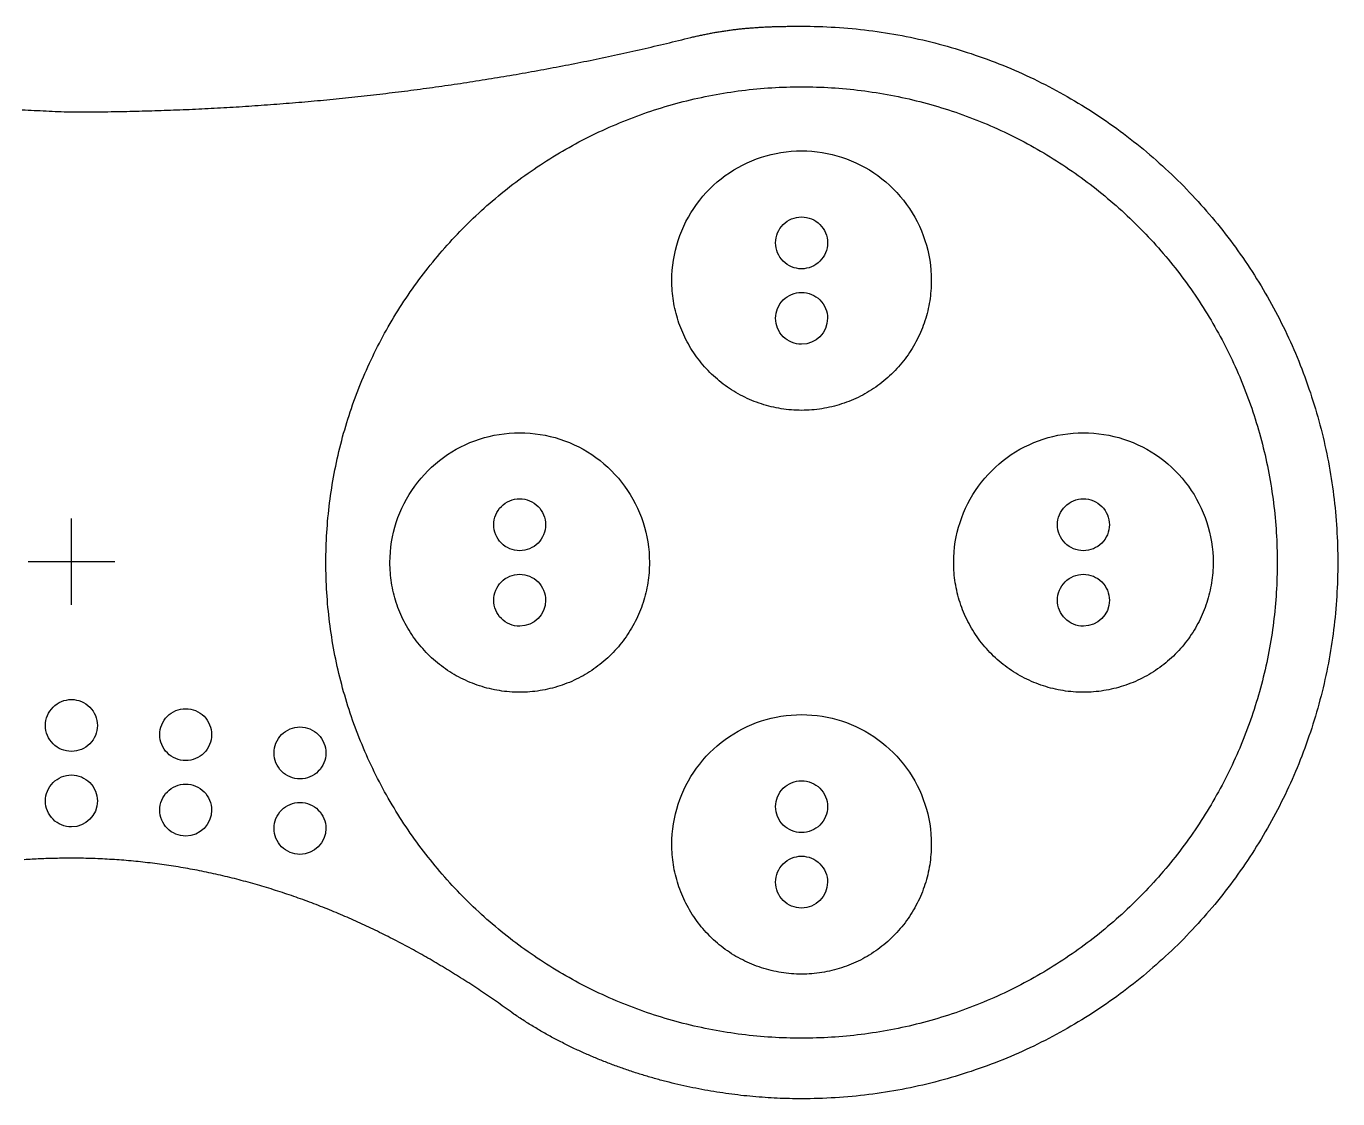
# Model space of a CAD drawing. Extents: x 23 to 170, y 216 to 278.
# Drawn here: x 94 to 169.8, y 215.8 to 277.8 of the extents above; entities that cross this region are included whole.
import ezdxf

# ---------------------------------------------------------------- set-up
doc = ezdxf.new("R2010")
doc.units = 0
doc.layers.get('0').update_dxf_attribs({"linetype": 'CONTINUOUS'})

msp = doc.modelspace()

# ---------------------------------------------------------------- linework, layer by layer
at = {"color": 1}
for points in [[(138.78394, 277.76868), (138.78394, 277.76868), (138.78394, 277.76868), (138.78394, 277.76868), (138.78394, 277.76868), (138.78394, 277.76868), (138.78394, 277.76868), (138.78394, 277.76868), (138.78394, 277.76868), (138.78394, 277.76868), (138.78394, 277.76868), (138.78394, 277.76868), (138.78394, 277.76868), (138.78394, 277.76868), (138.78394, 277.76868), (138.78394, 277.76868), (138.78394, 277.76868), (138.78394, 277.76868), (138.78394, 277.76868), (138.78394, 277.76868), (138.78394, 277.76868), (138.78394, 277.76868), (138.78394, 277.76868), (138.78394, 277.76868), (138.78394, 277.76868)], [(138.783938, 266.745863)], [(138.783938, 262.383307)], [(146.283924, 263.064654), (146.283924, 263.064654), (146.283924, 263.064654), (146.283924, 263.064654), (146.283924, 263.064654)], [(122.488105, 250.450028)], [(155.07977, 250.450028)], [(129.988091, 246.768819), (129.988091, 246.768819), (129.988091, 246.768819), (129.988091, 246.768819), (129.988091, 246.768819)], [(162.579756, 246.768819), (162.579756, 246.768819), (162.579756, 246.768819), (162.579756, 246.768819), (162.579756, 246.768819)], [(166.28393, 246.768744), (166.28393, 246.768744), (166.28393, 246.768744), (166.28393, 246.768744), (166.28393, 246.768744), (166.28393, 246.768744), (166.28393, 246.768744), (166.28393, 246.768744), (166.28393, 246.768744), (166.28393, 246.768744), (166.28393, 246.768744), (166.28393, 246.768744), (166.28393, 246.768744), (166.28393, 246.768744), (166.28393, 246.768744), (166.28393, 246.768744), (166.28393, 246.768744), (166.28393, 246.768744), (166.28393, 246.768744), (166.28393, 246.768744), (166.28393, 246.768744), (166.28393, 246.768744), (166.28393, 246.768744), (166.28393, 246.768744), (166.28393, 246.768744)], [(122.488105, 246.087472)], [(155.07977, 246.087472)], [(96.572811, 238.847902)], [(103.178375, 238.318738)], [(109.783932, 237.260401)], [(96.572811, 234.485346)], [(103.178375, 233.956182)], [(138.783938, 234.154192)], [(109.783932, 232.897845)], [(138.783938, 229.791636)], [(146.283924, 230.472983), (146.283924, 230.472983), (146.283924, 230.472983), (146.283924, 230.472983), (146.283924, 230.472983)]]:
    msp.add_lwpolyline(points, close=True, dxfattribs=at)
for points in [[(134.40947, 277.511289), (134.49477, 277.523719), (134.57957, 277.535579), (134.66403, 277.546879)], [(134.66403, 277.546879), (134.74983, 277.558359), (134.83523, 277.569259), (134.92032, 277.579619)], [(134.92032, 277.579619), (135.00602, 277.590049), (135.09133, 277.599929), (135.1764, 277.609279)], [(135.1764, 277.609279), (135.2623, 277.618679), (135.34786, 277.627619), (135.43323, 277.636019)], [(135.43323, 277.636019), (135.51913, 277.644519), (135.60487, 277.652409), (135.69042, 277.659869)], [(135.69042, 277.659869), (135.77652, 277.667369), (135.86236, 277.674369), (135.94815, 277.680919)], [(135.94815, 277.680919), (136.03395, 277.687419), (136.11964, 277.693549), (136.20529, 277.699199)], [(136.20529, 277.699199), (136.29139, 277.704899), (136.37743, 277.710129), (136.46351, 277.714969)], [(136.46351, 277.714969), (136.54931, 277.719769), (136.63511, 277.724169), (136.721, 277.728259)], [(136.721, 277.728259), (136.8066, 277.732259), (136.89232, 277.735959), (136.97817, 277.739269)], [(136.97817, 277.739269), (137.06377, 277.742569), (137.14951, 277.745569), (137.23546, 277.748169)], [(137.23546, 277.748169), (137.32146, 277.750869), (137.40758, 277.753169), (137.49401, 277.755269)], [(137.49401, 277.755269), (137.57961, 277.757269), (137.6654, 277.759069), (137.75155, 277.760569)], [(137.75155, 277.760569), (137.83735, 277.762069), (137.9235, 277.763369), (138.01001, 277.764369)], [(138.01001, 277.764369), (138.09541, 277.765369), (138.18118, 277.766269), (138.26737, 277.766869)], [(138.26737, 277.766869), (138.35327, 277.767499), (138.43951, 277.767969), (138.52626, 277.768269)], [(138.52626, 277.768269), (138.61166, 277.768551), (138.69755, 277.76868), (138.78394, 277.76868)], [(138.78394, 277.768745), (139.43785, 277.768745), (140.08705, 277.748495), (140.73093, 277.708595)], [(140.73093, 277.708595), (141.38275, 277.668195), (142.02911, 277.607664), (142.6694, 277.5276)], [(142.6694, 277.5276), (143.31734, 277.44658), (143.95905, 277.345563), (144.59393, 277.225187)], [(129.5626, 276.445729), (130.03294, 276.552931), (130.50297, 276.662624), (130.97268, 276.774824)], [(130.97268, 276.774824), (131.44239, 276.887023), (131.91179, 277.00173), (132.38086, 277.118959)], [(132.38086, 277.118959), (132.46536, 277.139179), (132.5492, 277.158779), (132.63241, 277.177779)], [(132.63241, 277.177779), (132.71721, 277.197129), (132.80127, 277.215869), (132.88476, 277.233999)], [(132.88476, 277.233999), (132.96956, 277.252419), (133.05378, 277.270219), (133.13739, 277.287429)], [(133.13739, 277.287429), (133.22229, 277.304899), (133.30665, 277.321759), (133.39042, 277.338009)], [(133.39042, 277.338009), (133.47552, 277.354519), (133.56002, 277.370419), (133.644, 277.385719)], [(133.644, 277.385719), (133.7295, 277.401289), (133.8144, 277.416249), (133.89882, 277.430609)], [(133.89882, 277.430609), (133.98442, 277.445169), (134.0695, 277.459129), (134.15413, 277.472499)], [(134.15413, 277.472499), (134.23973, 277.486019), (134.32479, 277.498939), (134.40947, 277.511289)], [(144.59393, 277.225187), (145.23497, 277.103641), (145.86902, 276.962359), (146.49543, 276.801994)], [(146.49543, 276.801994), (147.12675, 276.640372), (147.75031, 276.459369), (148.36544, 276.259653)], [(126.73175, 275.831243), (127.20467, 275.928803), (127.67729, 276.028835), (128.1496, 276.131357)], [(128.1496, 276.131357), (128.62091, 276.233664), (129.09191, 276.338449), (129.5626, 276.445729)], [(148.36544, 276.259653), (148.98508, 276.058475), (149.59616, 275.838311), (150.198, 275.599848)], [(122.46136, 275.018555), (122.93688, 275.101525), (123.41211, 275.18694), (123.88704, 275.274801)], [(123.88704, 275.274801), (124.36197, 275.362661), (124.83661, 275.452975), (125.31094, 275.545754)], [(125.31094, 275.545754), (125.78485, 275.638444), (126.25845, 275.733607), (126.73175, 275.831243)], [(150.198, 275.599848), (150.8034, 275.359971), (151.39946, 275.101576), (151.98546, 274.825364)], [(118.16803, 274.336266), (118.64613, 274.404876), (119.12396, 274.475881), (119.60148, 274.549299)], [(119.60148, 274.549299), (120.07889, 274.622699), (120.55603, 274.69851), (121.03287, 274.776747)], [(121.03287, 274.776747), (121.50932, 274.854917), (121.9855, 274.935519), (122.46136, 275.018555)], [(151.98546, 274.825364), (152.57419, 274.547863), (153.15277, 274.252378), (153.7205, 273.939617)], [(112.41574, 273.626767), (112.89617, 273.676467), (113.37635, 273.728506), (113.85624, 273.782893)], [(113.85624, 273.782893), (114.33638, 273.837303), (114.81626, 273.894073), (115.29584, 273.953208)], [(115.29584, 273.953208), (115.77509, 274.012298), (116.25408, 274.073757), (116.73276, 274.137594)], [(116.73276, 274.137594), (117.21146, 274.201434), (117.68989, 274.267651), (118.16803, 274.336266)], [(131.94175, 273.410803), (132.49717, 273.553024), (133.05936, 273.678334), (133.62775, 273.786152)], [(133.62775, 273.786152), (134.19128, 273.893049), (134.76089, 273.982749), (135.33601, 274.05469)], [(135.33601, 274.05469), (135.90405, 274.12574), (136.47747, 274.179472), (137.05573, 274.215329)], [(137.05573, 274.215329), (137.62725, 274.250769), (138.20349, 274.268749), (138.78395, 274.268749)], [(138.78395, 274.268749), (139.36404, 274.268749), (139.93994, 274.250789), (140.51112, 274.215389)], [(140.51112, 274.215389), (141.08934, 274.179559), (141.66273, 274.125849), (142.23073, 274.054829)], [(142.23073, 274.054829), (142.80509, 273.983009), (143.37394, 273.893477), (143.93672, 273.786796)], [(143.93672, 273.786796), (144.5056, 273.67896), (145.06828, 273.553601), (145.62417, 273.411303)], [(153.7205, 273.939617), (154.29038, 273.625668), (154.84933, 273.294313), (155.39662, 272.946266)], [(102.30023, 272.921125), (102.78289, 272.938915), (103.26532, 272.958905), (103.74752, 272.981135)], [(103.74752, 272.981135), (104.22981, 273.003365), (104.71184, 273.027825), (105.19365, 273.054525)], [(105.19365, 273.054525), (105.67634, 273.081275), (106.15877, 273.110275), (106.64098, 273.141555)], [(106.64098, 273.141555), (107.12271, 273.172795), (107.6042, 273.206305), (108.08544, 273.242089)], [(108.08544, 273.242089), (108.5674, 273.277929), (109.04908, 273.316049), (109.53053, 273.356481)], [(109.53053, 273.356481), (110.01198, 273.396911), (110.49316, 273.439641), (110.9741, 273.484688)], [(110.9741, 273.484688), (111.4549, 273.529728), (111.93545, 273.577078), (112.41574, 273.626767)], [(130.28264, 272.929526), (130.82839, 273.106753), (131.38163, 273.267378), (131.94175, 273.410803)], [(145.62417, 273.411303), (146.18443, 273.267889), (146.73779, 273.107269), (147.28367, 272.930039)], [(93.73085, 272.937915), (94.192934, 272.914875), (94.655322, 272.892945), (95.117909, 272.872125)], [(95.117909, 272.872125), (95.580496, 272.851295), (96.043284, 272.831565), (96.506162, 272.812915)], [(96.506162, 272.812915), (96.989305, 272.813285), (97.472233, 272.815815), (97.954944, 272.820415)], [(97.954944, 272.820415), (98.438073, 272.825115), (98.920993, 272.831885), (99.403683, 272.840875)], [(99.403683, 272.840875), (99.886534, 272.849875), (100.36916, 272.861035), (100.85157, 272.874395)], [(100.85157, 272.874395), (101.33468, 272.887775), (101.81758, 272.903345), (102.30023, 272.921125)], [(127.0716, 271.657061), (127.59137, 271.902096), (128.12008, 272.131327), (128.65707, 272.344135)], [(128.65707, 272.344135), (129.19093, 272.5557), (129.73299, 272.751033), (130.28264, 272.929526)], [(147.28367, 272.930039), (147.83369, 272.751464), (148.3761, 272.556026), (148.91031, 272.344336)], [(148.91031, 272.344336), (149.44727, 272.131554), (149.97594, 271.90235), (150.49569, 271.657345)], [(155.39662, 272.946266), (155.94499, 272.59754), (156.48165, 272.232056), (157.00589, 271.850535)], [(125.53301, 270.871522), (126.03646, 271.148893), (126.54952, 271.410948), (127.0716, 271.657061)], [(150.49569, 271.657345), (151.01786, 271.411198), (151.53104, 271.149102), (152.03459, 270.871686)], [(157.00589, 271.850535), (157.53165, 271.467911), (158.04492, 271.069156), (158.54496, 270.655001)], [(124.04602, 269.99019), (124.53155, 270.298988), (125.02742, 270.592978), (125.53301, 270.871522)], [(152.03459, 270.871686), (152.54004, 270.593216), (153.0358, 270.29931), (153.52123, 269.990601)], [(122.61826, 269.017961), (123.08337, 269.356479), (123.5595, 269.680769), (124.04602, 269.99019)], [(134.375784, 269.133119), (135.005354, 269.591226), (135.708944, 269.953749), (136.465244, 270.199364)], [(136.465244, 270.199364), (137.195414, 270.436493), (137.974704, 270.564653), (138.783924, 270.564653)], [(138.783924, 270.564653), (139.592934, 270.564653), (140.372024, 270.436561), (141.102024, 270.199551)], [(141.102024, 270.199551), (141.858704, 269.953881), (142.562634, 269.591189), (143.192464, 269.132829)], [(153.52123, 269.990601), (154.0076, 269.681288), (154.4836, 269.357116), (154.94858, 269.018723)], [(158.54496, 270.655001), (159.04517, 270.240719), (159.53215, 269.811026), (160.00517, 269.366649)], [(160.00517, 269.366649), (160.47842, 268.922056), (160.9377, 268.462765), (161.38229, 267.989505)], [(121.25316, 267.957473), (121.69668, 268.324843), (122.15193, 268.678554), (122.61826, 269.017961)], [(132.715744, 267.47319), (133.178794, 268.109462), (133.739484, 268.67011), (134.375784, 269.133119)], [(143.192464, 269.132829), (143.828734, 268.66978), (144.389384, 268.109095), (144.852394, 267.472791)], [(154.94858, 269.018723), (155.4149, 268.679358), (155.87014, 268.325691), (156.31365, 267.958366)], [(119.9584, 266.815031), (120.37783, 267.209074), (120.80963, 267.590103), (121.25316, 267.957473)], [(156.31365, 267.958366), (156.75731, 267.590929), (157.18923, 267.209825), (157.60878, 266.8157)], [(161.38229, 267.989505), (161.82698, 267.51613), (162.25696, 267.028779), (162.67152, 266.528182)], [(131.649024, 265.382759), (131.894694, 266.139433), (132.257384, 266.843361), (132.715744, 267.47319)], [(144.852394, 267.472791), (145.310494, 266.843223), (145.673024, 266.139629), (145.918634, 265.383333)], [(118.73699, 265.593581), (119.13131, 266.013334), (119.53866, 266.420699), (119.9584, 266.815031)], [(137.283938, 265.245863), (137.283938, 265.643688), (137.441974, 266.025219), (137.723278, 266.306523)], [(137.723278, 266.306523), (138.004583, 266.587828), (138.386114, 266.745863), (138.783938, 266.745863)], [(138.783938, 266.745863), (139.181763, 266.745863), (139.563294, 266.587828), (139.844599, 266.306523)], [(139.844599, 266.306523), (140.125903, 266.025219), (140.283938, 265.643688), (140.283938, 265.245863)], [(157.60878, 266.8157), (158.02853, 266.421383), (158.4359, 266.014032), (158.83023, 265.594294)], [(162.67152, 266.528182), (163.08526, 266.028562), (163.48363, 265.515747), (163.8659, 264.990463)], [(117.59433, 264.298458), (117.96177, 264.742111), (118.34287, 265.174033), (118.73699, 265.593581)], [(158.83023, 265.594294), (159.22427, 265.174863), (159.6053, 264.743062), (159.97267, 264.299537)], [(131.283924, 263.064654), (131.283924, 263.873664), (131.412014, 264.652754), (131.649024, 265.382759)], [(137.723278, 264.185203), (137.441974, 264.466507), (137.283938, 264.848038), (137.283938, 265.245863)], [(140.283938, 265.245863), (140.283938, 264.848038), (140.125903, 264.466507), (139.844599, 264.185203)], [(145.918634, 265.383333), (146.155764, 264.653164), (146.283924, 263.873874), (146.283924, 263.064654)], [(163.8659, 264.990463), (164.24744, 264.466183), (164.61294, 263.929482), (164.96168, 263.38108)], [(116.53397, 262.933382), (116.87334, 263.3997), (117.227, 263.854941), (117.59433, 264.298458)], [(138.783938, 263.745863), (138.386114, 263.745863), (138.004583, 263.903898), (137.723278, 264.185203)], [(139.844599, 264.185203), (139.563294, 263.903898), (139.181763, 263.745863), (138.783938, 263.745863)], [(159.97267, 264.299537), (160.34004, 263.856012), (160.69375, 263.400762), (161.03315, 262.934432)], [(164.96168, 263.38108), (165.30972, 262.833781), (165.64107, 262.274829), (165.955, 261.704939)], [(115.5621, 261.506028), (115.87141, 261.992402), (116.19558, 262.468399), (116.53397, 262.933382)], [(131.376324, 261.890614), (131.315124, 262.276534), (131.283924, 262.668984), (131.283924, 263.064654)], [(137.723278, 261.943967), (138.004583, 262.225272), (138.386114, 262.383307), (138.783938, 262.383307)], [(138.783938, 262.383307), (139.181763, 262.383307), (139.563294, 262.225272), (139.844599, 261.943967)], [(146.283934, 263.064584), (146.283934, 262.669284), (146.252734, 262.277204), (146.191634, 261.891634)], [(161.03315, 262.934432), (161.37168, 262.469322), (161.69597, 261.993191), (162.00538, 261.506677)], [(131.650964, 260.747034), (131.529984, 261.119344), (131.437964, 261.501664), (131.376324, 261.890614)], [(137.283938, 260.883307), (137.283938, 261.281132), (137.441974, 261.662663), (137.723278, 261.943967)], [(139.844599, 261.943967), (140.125903, 261.662663), (140.283938, 261.281132), (140.283938, 260.883307)], [(146.191634, 261.891634), (146.130034, 261.502224), (146.037884, 261.119454), (145.916754, 260.746724)], [(165.955, 261.704939), (166.26763, 261.137451), (166.56299, 260.559117), (166.84038, 259.970646)], [(114.68101, 260.019385), (114.95948, 260.524844), (115.25339, 261.020604), (115.5621, 261.506028)], [(137.723278, 259.822647), (137.441974, 260.103951), (137.283938, 260.485482), (137.283938, 260.883307)], [(140.283938, 260.883307), (140.283938, 260.05488), (139.612366, 259.383307), (138.783938, 259.383307)], [(162.00538, 261.506677), (162.31419, 261.021142), (162.60818, 260.525266), (162.88672, 260.019686)], [(132.101224, 259.659934), (131.922914, 260.009944), (131.772354, 260.373444), (131.650964, 260.747034)], [(145.916754, 260.746724), (145.795344, 260.373144), (145.644774, 260.009644), (145.466444, 259.659644)], [(113.89535, 258.480488), (114.1415, 259.002661), (114.40359, 259.515836), (114.68101, 260.019385)], [(132.716424, 258.655994), (132.484674, 258.974944), (132.279134, 259.310724), (132.101224, 259.659934)], [(138.783938, 259.383307), (138.386114, 259.383307), (138.004583, 259.541342), (137.723278, 259.822647)], [(145.466444, 259.659644), (145.288734, 259.310834), (145.083454, 258.975434), (144.852014, 258.656814)], [(162.88672, 260.019686), (163.16409, 259.516236), (163.42615, 259.003164), (163.67226, 258.481096)], [(166.84038, 259.970646), (167.11655, 259.384752), (167.37491, 258.788809), (167.61476, 258.183516)], [(133.480594, 257.761354), (133.201074, 258.040874), (132.945894, 258.340184), (132.716424, 258.655994)], [(144.852014, 258.656814), (144.622374, 258.340674), (144.366974, 258.041064), (144.087194, 257.761284)], [(113.20836, 256.895108), (113.42114, 257.43207), (113.65035, 257.960736), (113.89535, 258.480488)], [(163.67226, 258.481096), (163.91729, 257.961315), (164.14653, 257.432617), (164.35933, 256.895622)], [(167.61476, 258.183516), (167.85321, 257.581759), (168.07336, 256.970759), (168.27454, 256.351204)], [(134.376124, 256.996534), (134.059984, 257.226174), (133.760374, 257.481574), (133.480594, 257.761354)], [(144.087194, 257.761284), (143.807674, 257.481764), (143.508364, 257.226584), (143.192554, 256.997114)], [(112.62266, 255.268468), (112.80123, 255.818485), (112.99667, 256.360902), (113.20836, 256.895108)], [(135.378954, 256.382104), (135.030144, 256.559814), (134.694744, 256.765094), (134.376124, 256.996534)], [(136.466034, 255.931794), (136.092454, 256.053204), (135.728954, 256.203774), (135.378954, 256.382104)], [(142.188614, 256.381914), (141.838604, 256.203604), (141.475104, 256.053044), (141.101514, 255.931654)], [(143.192554, 256.997114), (142.873604, 256.765364), (142.537824, 256.559824), (142.188614, 256.381914)], [(164.35933, 256.895622), (164.5709, 256.361765), (164.76623, 255.819707), (164.94472, 255.270058)], [(168.27454, 256.351204), (168.47429, 255.736041), (168.65532, 255.112443), (168.81697, 254.481082)], [(137.610944, 255.656914), (137.221534, 255.718614), (136.838764, 255.810664), (136.466034, 255.931794)], [(138.783894, 255.564614), (138.388594, 255.564614), (137.996514, 255.595814), (137.610944, 255.656914)], [(139.957934, 255.657014), (139.572014, 255.595814), (139.179564, 255.564614), (138.783894, 255.564614)], [(141.101514, 255.931654), (140.729204, 255.810674), (140.346884, 255.718654), (139.957934, 255.657014)], [(112.14139, 253.608973), (112.28481, 254.169227), (112.44543, 254.722591), (112.62266, 255.268468)], [(164.94472, 255.270058), (165.12195, 254.724305), (165.28258, 254.171068), (165.42599, 253.610943)], [(120.169411, 253.903529), (120.899581, 254.140658), (121.678871, 254.268818), (122.488091, 254.268818)], [(122.488091, 254.268818), (123.297101, 254.268818), (124.076191, 254.140726), (124.806191, 253.903716)], [(152.761076, 253.903529), (153.491246, 254.140658), (154.270536, 254.268818), (155.079756, 254.268818)], [(155.079756, 254.268818), (155.888766, 254.268818), (156.667856, 254.140726), (157.397856, 253.903716)], [(168.81697, 254.481082), (168.97742, 253.85442), (169.11877, 253.220111), (169.24037, 252.57881)], [(111.7659, 251.921522), (111.87374, 252.490401), (111.9991, 253.053079), (112.14139, 253.608973)], [(118.079951, 252.837284), (118.709521, 253.295391), (119.413111, 253.657914), (120.169411, 253.903529)], [(124.806191, 253.903716), (125.562871, 253.658046), (126.266801, 253.295354), (126.896631, 252.836994)], [(150.671616, 252.837284), (151.301186, 253.295391), (152.004776, 253.657914), (152.761076, 253.903529)], [(157.397856, 253.903716), (158.154536, 253.658046), (158.858466, 253.295354), (159.488296, 252.836994)], [(165.42599, 253.610943), (165.56822, 253.055521), (165.69353, 252.493326), (165.80135, 251.92494)], [(116.419911, 251.177355), (116.882961, 251.813627), (117.443651, 252.374275), (118.079951, 252.837284)], [(126.896631, 252.836994), (127.532901, 252.373945), (128.093551, 251.81326), (128.556561, 251.176956)], [(149.011576, 251.177355), (149.474626, 251.813627), (150.035316, 252.374275), (150.671616, 252.837284)], [(159.488296, 252.836994), (160.124566, 252.373945), (160.685216, 251.81326), (161.148226, 251.176956)], [(169.24037, 252.57881), (169.36077, 251.943815), (169.4618, 251.301964), (169.54283, 250.653899)], [(111.49787, 250.215529), (111.56967, 250.789884), (111.65922, 251.358738), (111.7659, 251.921522)], [(165.80135, 251.92494), (165.90825, 251.361416), (165.99795, 250.791808), (166.06988, 250.216678)], [(115.353191, 249.086924), (115.598861, 249.843598), (115.961551, 250.547526), (116.419911, 251.177355)], [(128.556561, 251.176956), (129.014661, 250.547388), (129.377191, 249.843794), (129.622801, 249.087498)], [(147.944856, 249.086924), (148.190526, 249.843598), (148.553216, 250.547526), (149.011576, 251.177355)], [(161.148226, 251.176956), (161.606326, 250.547388), (161.968856, 249.843794), (162.214466, 249.087498)], [(121.427445, 250.010688), (121.708749, 250.291993), (122.09028, 250.450028), (122.488105, 250.450028)], [(122.488105, 250.450028), (122.88593, 250.450028), (123.267461, 250.291993), (123.548765, 250.010688)], [(154.01911, 250.010688), (154.300414, 250.291993), (154.681945, 250.450028), (155.07977, 250.450028)], [(155.07977, 250.450028), (155.477595, 250.450028), (155.859126, 250.291993), (156.14043, 250.010688)], [(169.54283, 250.653899), (169.62293, 250.013205), (169.6835, 249.366436), (169.72389, 248.714207)], [(111.33731, 248.49592), (111.37311, 249.074143), (111.42681, 249.647527), (111.49787, 250.215529)], [(120.988105, 248.950028), (120.988105, 249.347853), (121.14614, 249.729384), (121.427445, 250.010688)], [(123.548765, 250.010688), (123.83007, 249.729384), (123.988105, 249.347853), (123.988105, 248.950028)], [(153.57977, 248.950028), (153.57977, 249.347853), (153.737805, 249.729384), (154.01911, 250.010688)], [(156.14043, 250.010688), (156.421735, 249.729384), (156.57977, 249.347853), (156.57977, 248.950028)], [(166.06988, 250.216678), (166.14088, 249.648641), (166.19467, 249.075223), (166.23053, 248.496963)], [(96.572913, 249.118397), (96.572913, 249.245946), (96.572913, 249.318452), (96.572913, 249.318452)], [(96.572913, 248.918384), (96.572913, 248.994814), (96.572913, 249.061989), (96.572913, 249.118397)], [(96.572913, 248.717575), (96.572913, 248.789937), (96.572913, 248.857132), (96.572913, 248.918384)], [(96.572913, 248.517485), (96.572913, 248.587752), (96.572913, 248.654619), (96.572913, 248.717575)], [(114.988091, 246.768819), (114.988091, 247.577829), (115.116181, 248.356919), (115.353191, 249.086924)], [(121.427445, 247.889368), (121.14614, 248.170672), (120.988105, 248.552203), (120.988105, 248.950028)], [(123.988105, 248.950028), (123.988105, 248.552203), (123.83007, 248.170672), (123.548765, 247.889368)], [(129.622801, 249.087498), (129.859931, 248.357329), (129.988091, 247.578039), (129.988091, 246.768819)], [(147.579756, 246.768819), (147.579756, 247.577829), (147.707846, 248.356919), (147.944856, 249.086924)], [(154.01911, 247.889368), (153.737805, 248.170672), (153.57977, 248.552203), (153.57977, 248.950028)], [(156.57977, 248.950028), (156.57977, 248.552203), (156.421735, 248.170672), (156.14043, 247.889368)], [(162.214466, 249.087498), (162.451596, 248.357329), (162.579756, 247.578039), (162.579756, 246.768819)], [(169.72389, 248.714207), (169.76369, 248.070833), (169.78389, 247.422146), (169.78389, 246.768739)], [(96.572913, 248.318469), (96.572913, 248.387345), (96.572913, 248.453811), (96.572913, 248.517485)], [(96.572913, 248.119108), (96.572913, 248.187463), (96.572913, 248.254021), (96.572913, 248.318469)], [(96.572913, 247.918792), (96.572913, 247.98702), (96.572913, 248.053883), (96.572913, 248.119108)], [(111.28391, 246.768749), (111.28391, 247.348843), (111.30191, 247.924743), (111.33731, 248.49592)], [(166.23053, 248.496963), (166.26593, 247.925442), (166.28393, 247.349192), (166.28393, 246.768744)], [(96.572913, 247.717668), (96.572913, 247.785819), (96.572913, 247.852942), (96.572913, 247.918792)], [(96.572913, 247.517479), (96.572913, 247.585022), (96.572913, 247.651825), (96.572913, 247.717668)], [(96.572913, 247.317703), (96.572913, 247.384864), (96.572913, 247.451524), (96.572913, 247.517479)], [(96.572913, 247.118949), (96.572913, 247.185553), (96.572913, 247.251869), (96.572913, 247.317703)], [(122.488105, 247.450028), (122.09028, 247.450028), (121.708749, 247.608063), (121.427445, 247.889368)], [(123.548765, 247.889368), (123.267461, 247.608063), (122.88593, 247.450028), (122.488105, 247.450028)], [(155.07977, 247.450028), (154.681945, 247.450028), (154.300414, 247.608063), (154.01911, 247.889368)], [(156.14043, 247.889368), (155.859126, 247.608063), (155.477595, 247.450028), (155.07977, 247.450028)], [(94.072914, 246.818452), (94.072914, 246.818452), (94.145592, 246.818452), (94.273423, 246.818452)], [(94.273423, 246.818452), (94.329985, 246.818452), (94.397346, 246.818452), (94.473987, 246.818452)], [(94.473987, 246.818452), (94.534972, 246.818452), (94.601834, 246.818452), (94.673806, 246.818452)], [(94.673806, 246.818452), (94.736595, 246.818452), (94.803274, 246.818452), (94.873334, 246.818452)], [(94.873334, 246.818452), (94.937121, 246.818452), (95.003711, 246.818452), (95.072721, 246.818452)], [(95.072721, 246.818452), (95.13744, 246.818452), (95.204287, 246.818452), (95.272947, 246.818452)], [(95.272947, 246.818452), (95.337864, 246.818452), (95.404401, 246.818452), (95.472291, 246.818452)], [(95.472291, 246.818452), (95.538123, 246.818452), (95.605227, 246.818452), (95.673359, 246.818452)], [(95.673359, 246.818452), (95.739411, 246.818452), (95.806429, 246.818452), (95.874193, 246.818452)], [(95.874193, 246.818452), (95.939871, 246.818452), (96.006248, 246.818452), (96.073123, 246.818452)], [(96.073123, 246.818452), (96.139308, 246.818452), (96.20598, 246.818452), (96.272943, 246.818452)], [(96.272943, 246.818452), (96.339419, 246.818452), (96.406182, 246.818452), (96.47304, 246.818452)], [(96.47304, 246.818452), (96.539637, 246.818452), (96.606329, 246.818452), (96.672925, 246.818452)], [(96.572913, 246.918464), (96.572913, 246.985453), (96.572913, 247.052345), (96.572913, 247.118949)], [(96.572913, 246.718578), (96.572913, 246.785175), (96.572913, 246.851867), (96.572913, 246.918464)], [(96.572913, 246.518482), (96.572913, 246.584958), (96.572913, 246.65172), (96.572913, 246.718578)], [(96.572913, 246.318662), (96.572913, 246.384847), (96.572913, 246.451519), (96.572913, 246.518482)], [(96.672925, 246.818452), (96.739914, 246.818452), (96.806807, 246.818452), (96.873411, 246.818452)], [(96.873411, 246.818452), (96.940015, 246.818452), (97.00633, 246.818452), (97.072164, 246.818452)], [(97.072164, 246.818452), (97.139325, 246.818452), (97.205986, 246.818452), (97.27194, 246.818452)], [(97.27194, 246.818452), (97.339483, 246.818452), (97.406286, 246.818452), (97.472129, 246.818452)], [(97.472129, 246.818452), (97.54028, 246.818452), (97.607403, 246.818452), (97.673254, 246.818452)], [(97.673254, 246.818452), (97.741482, 246.818452), (97.808344, 246.818452), (97.873569, 246.818452)], [(97.873569, 246.818452), (97.941925, 246.818452), (98.008482, 246.818452), (98.07293, 246.818452)], [(98.07293, 246.818452), (98.141806, 246.818452), (98.208272, 246.818452), (98.271947, 246.818452)], [(98.271947, 246.818452), (98.342213, 246.818452), (98.40908, 246.818452), (98.472036, 246.818452)], [(98.472036, 246.818452), (98.544398, 246.818452), (98.611594, 246.818452), (98.672845, 246.818452)], [(98.672845, 246.818452), (98.749275, 246.818452), (98.81645, 246.818452), (98.872859, 246.818452)], [(98.872859, 246.818452), (99.000407, 246.818452), (99.072913, 246.818452), (99.072913, 246.818452)], [(111.33731, 245.040531), (111.30191, 245.612052), (111.28391, 246.188301), (111.28391, 246.768749)], [(115.080491, 245.594779), (115.019291, 245.980699), (114.988091, 246.373149), (114.988091, 246.768819)], [(129.988101, 246.768749), (129.988101, 246.373449), (129.956901, 245.981369), (129.895801, 245.595799)], [(147.672156, 245.594779), (147.610956, 245.980699), (147.579756, 246.373149), (147.579756, 246.768819)], [(162.579766, 246.768749), (162.579766, 246.373449), (162.548566, 245.981369), (162.487466, 245.595799)], [(166.28393, 246.768744), (166.28393, 246.18865), (166.26593, 245.61275), (166.23053, 245.041573)], [(169.78389, 246.768739), (169.78389, 246.114816), (169.76359, 245.465621), (169.72379, 244.821747)], [(96.572913, 246.119731), (96.572913, 246.185409), (96.572913, 246.251787), (96.572913, 246.318662)], [(96.572913, 245.918898), (96.572913, 245.984949), (96.572913, 246.051968), (96.572913, 246.119731)], [(96.572913, 245.717829), (96.572913, 245.783661), (96.572913, 245.850765), (96.572913, 245.918898)], [(96.572913, 245.518485), (96.572913, 245.583402), (96.572913, 245.649939), (96.572913, 245.717829)], [(121.427445, 245.648132), (121.708749, 245.929437), (122.09028, 246.087472), (122.488105, 246.087472)], [(122.488105, 246.087472), (122.88593, 246.087472), (123.267461, 245.929437), (123.548765, 245.648132)], [(154.01911, 245.648132), (154.300414, 245.929437), (154.681945, 246.087472), (155.07977, 246.087472)], [(155.07977, 246.087472), (155.477595, 246.087472), (155.859126, 245.929437), (156.14043, 245.648132)], [(96.572913, 245.318259), (96.572913, 245.382978), (96.572913, 245.449826), (96.572913, 245.518485)], [(96.572913, 245.118873), (96.572913, 245.182659), (96.572913, 245.249249), (96.572913, 245.318259)], [(96.572913, 244.919345), (96.572913, 244.982133), (96.572913, 245.048812), (96.572913, 245.118873)], [(96.572913, 244.719525), (96.572913, 244.78051), (96.572913, 244.847372), (96.572913, 244.919345)], [(111.49795, 243.320816), (111.42695, 243.88885), (111.37317, 244.462271), (111.33731, 245.040531)], [(115.355131, 244.451199), (115.234151, 244.823509), (115.142131, 245.205829), (115.080491, 245.594779)], [(120.988105, 244.587472), (120.988105, 244.985297), (121.14614, 245.366828), (121.427445, 245.648132)], [(123.548765, 245.648132), (123.83007, 245.366828), (123.988105, 244.985297), (123.988105, 244.587472)], [(129.895801, 245.595799), (129.834201, 245.206389), (129.742051, 244.823619), (129.620921, 244.450889)], [(147.946796, 244.451199), (147.825816, 244.823509), (147.733796, 245.205829), (147.672156, 245.594779)], [(153.57977, 244.587472), (153.57977, 244.985297), (153.737805, 245.366828), (154.01911, 245.648132)], [(156.14043, 245.648132), (156.421735, 245.366828), (156.57977, 244.985297), (156.57977, 244.587472)], [(162.487466, 245.595799), (162.425866, 245.206389), (162.333716, 244.823619), (162.212586, 244.450889)], [(166.23053, 245.041573), (166.19473, 244.46335), (166.14103, 243.889966), (166.06997, 243.321967)], [(96.572913, 244.518961), (96.572913, 244.575523), (96.572913, 244.642884), (96.572913, 244.719525)], [(96.572913, 244.318452), (96.572913, 244.318452), (96.572913, 244.39113), (96.572913, 244.518961)], [(115.805391, 243.364099), (115.627081, 243.714109), (115.476521, 244.077609), (115.355131, 244.451199)], [(121.427445, 243.526812), (121.14614, 243.808116), (120.988105, 244.189647), (120.988105, 244.587472)], [(123.988105, 244.587472), (123.988105, 243.759045), (123.316532, 243.087472), (122.488105, 243.087472)], [(129.620921, 244.450889), (129.499511, 244.077309), (129.348941, 243.713809), (129.170611, 243.363809)], [(148.397056, 243.364099), (148.218746, 243.714109), (148.068186, 244.077609), (147.946796, 244.451199)], [(154.01911, 243.526812), (153.737805, 243.808116), (153.57977, 244.189647), (153.57977, 244.587472)], [(156.57977, 244.587472), (156.57977, 243.759045), (155.908197, 243.087472), (155.07977, 243.087472)], [(162.212586, 244.450889), (162.091176, 244.077309), (161.940606, 243.713809), (161.762276, 243.363809)], [(169.72379, 244.821747), (169.68339, 244.169932), (169.62286, 243.523571), (169.5428, 242.88328)], [(122.488105, 243.087472), (122.09028, 243.087472), (121.708749, 243.245507), (121.427445, 243.526812)], [(155.07977, 243.087472), (154.681945, 243.087472), (154.300414, 243.245507), (154.01911, 243.526812)], [(111.76649, 241.612552), (111.65959, 242.176077), (111.56989, 242.745686), (111.49795, 243.320816)], [(116.420591, 242.360159), (116.188841, 242.679109), (115.983301, 243.014889), (115.805391, 243.364099)], [(129.170611, 243.363809), (128.992901, 243.014999), (128.787621, 242.679599), (128.556181, 242.360979)], [(149.012256, 242.360159), (148.780506, 242.679109), (148.574966, 243.014889), (148.397056, 243.364099)], [(161.762276, 243.363809), (161.584566, 243.014999), (161.379286, 242.679599), (161.147846, 242.360979)], [(166.06997, 243.321967), (165.99817, 242.747609), (165.90862, 242.178755), (165.80194, 241.61597)], [(169.5428, 242.88328), (169.4618, 242.235344), (169.36076, 241.593621), (169.24038, 240.958751)], [(117.184761, 241.465519), (116.905241, 241.745039), (116.650061, 242.044349), (116.420591, 242.360159)], [(128.556181, 242.360979), (128.326541, 242.044839), (128.071141, 241.745229), (127.791361, 241.465449)], [(149.776426, 241.465519), (149.496906, 241.745039), (149.241726, 242.044349), (149.012256, 242.360159)], [(161.147846, 242.360979), (160.918206, 242.044839), (160.662806, 241.745229), (160.383026, 241.465449)], [(112.14184, 239.92655), (111.99962, 240.481972), (111.87431, 241.044166), (111.76649, 241.612552)], [(118.080291, 240.700699), (117.764151, 240.930339), (117.464541, 241.185739), (117.184761, 241.465519)], [(127.791361, 241.465449), (127.511841, 241.185929), (127.212531, 240.930749), (126.896721, 240.701279)], [(150.671956, 240.700699), (150.355816, 240.930339), (150.056206, 241.185739), (149.776426, 241.465519)], [(160.383026, 241.465449), (160.103506, 241.185929), (159.804196, 240.930749), (159.488386, 240.701279)], [(165.80194, 241.61597), (165.6941, 241.047092), (165.56873, 240.484416), (165.42645, 239.928519)], [(119.083121, 240.086269), (118.734311, 240.263979), (118.398911, 240.469259), (118.080291, 240.700699)], [(126.896721, 240.701279), (126.577771, 240.469529), (126.241991, 240.263989), (125.892781, 240.086079)], [(151.674786, 240.086269), (151.325976, 240.263979), (150.990576, 240.469259), (150.671956, 240.700699)], [(159.488386, 240.701279), (159.169436, 240.469529), (158.833656, 240.263989), (158.484446, 240.086079)], [(169.24038, 240.958751), (169.11884, 240.317713), (168.97755, 239.683663), (168.81719, 239.057251)], [(112.62312, 238.267435), (112.44589, 238.813189), (112.28527, 239.366425), (112.14184, 239.92655)], [(120.170201, 239.635959), (119.796621, 239.757369), (119.433121, 239.907939), (119.083121, 240.086269)], [(121.315111, 239.361079), (120.925701, 239.422779), (120.542931, 239.514829), (120.170201, 239.635959)], [(124.805681, 239.635819), (124.433371, 239.514839), (124.051051, 239.422819), (123.662101, 239.361179)], [(125.892781, 240.086079), (125.542771, 239.907769), (125.179271, 239.757209), (124.805681, 239.635819)], [(152.761866, 239.635959), (152.388286, 239.757369), (152.024786, 239.907939), (151.674786, 240.086269)], [(153.906776, 239.361079), (153.517366, 239.422779), (153.134596, 239.514829), (152.761866, 239.635959)], [(157.397346, 239.635819), (157.025036, 239.514839), (156.642716, 239.422819), (156.253766, 239.361179)], [(158.484446, 240.086079), (158.134436, 239.907769), (157.770936, 239.757209), (157.397346, 239.635819)], [(165.42645, 239.928519), (165.28303, 239.368266), (165.12241, 238.814901), (164.94518, 238.269026)], [(122.488061, 239.268779), (122.092761, 239.268779), (121.700681, 239.299979), (121.315111, 239.361079)], [(123.662101, 239.361179), (123.276181, 239.299979), (122.883731, 239.268779), (122.488061, 239.268779)], [(155.079726, 239.268779), (154.684426, 239.268779), (154.292346, 239.299979), (153.906776, 239.361079)], [(156.253766, 239.361179), (155.867846, 239.299979), (155.475396, 239.268779), (155.079726, 239.268779)], [(168.81719, 239.057251), (168.65557, 238.425929), (168.47456, 237.802367), (168.27485, 237.187237)], [(95.072811, 237.347902), (95.072811, 237.745727), (95.230846, 238.127258), (95.512151, 238.408562)], [(95.512151, 238.408562), (95.793455, 238.689867), (96.174986, 238.847902), (96.572811, 238.847902)], [(96.572811, 238.847902), (96.970636, 238.847902), (97.352167, 238.689867), (97.633471, 238.408562)], [(97.633471, 238.408562), (97.914776, 238.127258), (98.072811, 237.745727), (98.072811, 237.347902)], [(102.117715, 237.879398), (102.399019, 238.160703), (102.78055, 238.318738), (103.178375, 238.318738)], [(103.178375, 238.318738), (103.5762, 238.318738), (103.957731, 238.160703), (104.239035, 237.879398)], [(113.20851, 236.64187), (112.99694, 237.175728), (112.80161, 237.717785), (112.62312, 238.267435)], [(164.94518, 238.269026), (164.76661, 237.719007), (164.57117, 237.17659), (164.35948, 236.642386)], [(95.512151, 236.287242), (95.230846, 236.568546), (95.072811, 236.950077), (95.072811, 237.347902)], [(98.072811, 237.347902), (98.072811, 236.950077), (97.914776, 236.568546), (97.633471, 236.287242)], [(101.678375, 236.818738), (101.678375, 237.216563), (101.83641, 237.598094), (102.117715, 237.879398)], [(104.239035, 237.879398), (104.52034, 237.598094), (104.678375, 237.216563), (104.678375, 236.818738)], [(134.375784, 236.541448), (135.005354, 236.999555), (135.708944, 237.362078), (136.465244, 237.607693)], [(136.465244, 237.607693), (137.195414, 237.844822), (137.974704, 237.972982), (138.783924, 237.972982)], [(138.783924, 237.972982), (139.592934, 237.972982), (140.372024, 237.84489), (141.102024, 237.60788)], [(141.102024, 237.60788), (141.858704, 237.36221), (142.562634, 236.999518), (143.192464, 236.541158)], [(102.117715, 235.758078), (101.83641, 236.039382), (101.678375, 236.420913), (101.678375, 236.818738)], [(104.678375, 236.818738), (104.678375, 236.420913), (104.52034, 236.039382), (104.239035, 235.758078)], [(108.283932, 235.760401), (108.283932, 236.158226), (108.441967, 236.539757), (108.723272, 236.821061)], [(108.723272, 236.821061), (109.004576, 237.102366), (109.386107, 237.260401), (109.783932, 237.260401)], [(109.783932, 237.260401), (110.181757, 237.260401), (110.563288, 237.102366), (110.844592, 236.821061)], [(110.844592, 236.821061), (111.125897, 236.539757), (111.283932, 236.158226), (111.283932, 235.760401)], [(113.89558, 235.056397), (113.65055, 235.576178), (113.42131, 236.104877), (113.20851, 236.64187)], [(164.35948, 236.642386), (164.1467, 236.105422), (163.91749, 235.576758), (163.67249, 235.057005)], [(168.27485, 237.187237), (168.07367, 236.567601), (167.85351, 235.95652), (167.61505, 235.354685)], [(96.572811, 235.847902), (96.174986, 235.847902), (95.793455, 236.005937), (95.512151, 236.287242)], [(97.633471, 236.287242), (97.352167, 236.005937), (96.970636, 235.847902), (96.572811, 235.847902)], [(132.715744, 234.881519), (133.178794, 235.517791), (133.739484, 236.078439), (134.375784, 236.541448)], [(143.192464, 236.541158), (143.828734, 236.078109), (144.389384, 235.517424), (144.852394, 234.88112)], [(103.178375, 235.318738), (102.78055, 235.318738), (102.399019, 235.476773), (102.117715, 235.758078)], [(104.239035, 235.758078), (103.957731, 235.476773), (103.5762, 235.318738), (103.178375, 235.318738)], [(108.723272, 234.699741), (108.441967, 234.981045), (108.283932, 235.362576), (108.283932, 235.760401)], [(111.283932, 235.760401), (111.283932, 235.362576), (111.125897, 234.981045), (110.844592, 234.699741)], [(163.67249, 235.057005), (163.42633, 234.534831), (163.16425, 234.021656), (162.88683, 233.518109)], [(167.61505, 235.354685), (167.37517, 234.749279), (167.11677, 234.153225), (166.84056, 233.567226)], [(95.512151, 234.046006), (95.793455, 234.327311), (96.174986, 234.485346), (96.572811, 234.485346)], [(96.572811, 234.485346), (96.970636, 234.485346), (97.352167, 234.327311), (97.633471, 234.046006)], [(109.783932, 234.260401), (109.386107, 234.260401), (109.004576, 234.418436), (108.723272, 234.699741)], [(110.844592, 234.699741), (110.563288, 234.418436), (110.181757, 234.260401), (109.783932, 234.260401)], [(114.68112, 233.517807), (114.40375, 234.021257), (114.14169, 234.534329), (113.89558, 235.056397)], [(131.649024, 232.791088), (131.894694, 233.547762), (132.257384, 234.25169), (132.715744, 234.881519)], [(144.852394, 234.88112), (145.310494, 234.251552), (145.673024, 233.547958), (145.918634, 232.791662)], [(95.072811, 232.985346), (95.072811, 233.383171), (95.230846, 233.764702), (95.512151, 234.046006)], [(97.633471, 234.046006), (97.914776, 233.764702), (98.072811, 233.383171), (98.072811, 232.985346)], [(102.117715, 233.516842), (102.399019, 233.798147), (102.78055, 233.956182), (103.178375, 233.956182)], [(103.178375, 233.956182), (103.5762, 233.956182), (103.957731, 233.798147), (104.239035, 233.516842)], [(137.283938, 232.654192), (137.283938, 233.052017), (137.441974, 233.433548), (137.723278, 233.714852)], [(137.723278, 233.714852), (138.004583, 233.996157), (138.386114, 234.154192), (138.783938, 234.154192)], [(138.783938, 234.154192), (139.181763, 234.154192), (139.563294, 233.996157), (139.844599, 233.714852)], [(139.844599, 233.714852), (140.125903, 233.433548), (140.283938, 233.052017), (140.283938, 232.654192)], [(166.84056, 233.567226), (166.56306, 232.978494), (166.26758, 232.399911), (165.95481, 231.832181)], [(95.512151, 231.924686), (95.230846, 232.20599), (95.072811, 232.587521), (95.072811, 232.985346)], [(98.072811, 232.985346), (98.072811, 232.156919), (97.401238, 231.485346), (96.572811, 231.485346)], [(101.678375, 232.456182), (101.678375, 232.854007), (101.83641, 233.235538), (102.117715, 233.516842)], [(104.239035, 233.516842), (104.52034, 233.235538), (104.678375, 232.854007), (104.678375, 232.456182)], [(108.723272, 232.458505), (109.004576, 232.73981), (109.386107, 232.897845), (109.783932, 232.897845)], [(109.783932, 232.897845), (110.181757, 232.897845), (110.563288, 232.73981), (110.844592, 232.458505)], [(115.56245, 232.030817), (115.25365, 232.516352), (114.95966, 233.012226), (114.68112, 233.517807)], [(131.283924, 230.472983), (131.283924, 231.281993), (131.412014, 232.061083), (131.649024, 232.791088)], [(145.918634, 232.791662), (146.155764, 232.061493), (146.283924, 231.282203), (146.283924, 230.472983)], [(162.88683, 233.518109), (162.60836, 233.012649), (162.31445, 232.516889), (162.00574, 232.031466)], [(102.117715, 231.395522), (101.83641, 231.676826), (101.678375, 232.058357), (101.678375, 232.456182)], [(104.678375, 232.456182), (104.678375, 231.627755), (104.006802, 230.956182), (103.178375, 230.956182)], [(108.283932, 231.397845), (108.283932, 231.79567), (108.441967, 232.177201), (108.723272, 232.458505)], [(110.844592, 232.458505), (111.125897, 232.177201), (111.283932, 231.79567), (111.283932, 231.397845)], [(116.53468, 230.603062), (116.19616, 231.068171), (115.87187, 231.544302), (115.56245, 232.030817)], [(137.723278, 231.593532), (137.441974, 231.874836), (137.283938, 232.256367), (137.283938, 232.654192)], [(140.283938, 232.654192), (140.283938, 232.256367), (140.125903, 231.874836), (139.844599, 231.593532)], [(162.00574, 232.031466), (161.69643, 231.545093), (161.37226, 231.069094), (161.03387, 230.60411)], [(96.572811, 231.485346), (96.174986, 231.485346), (95.793455, 231.643381), (95.512151, 231.924686)], [(103.178375, 230.956182), (102.78055, 230.956182), (102.399019, 231.114217), (102.117715, 231.395522)], [(108.723272, 230.337185), (108.441967, 230.618489), (108.283932, 231.00002), (108.283932, 231.397845)], [(111.283932, 231.397845), (111.283932, 230.569418), (110.612359, 229.897845), (109.783932, 229.897845)], [(138.783938, 231.154192), (138.386114, 231.154192), (138.004583, 231.312227), (137.723278, 231.593532)], [(139.844599, 231.593532), (139.563294, 231.312227), (139.181763, 231.154192), (138.783938, 231.154192)], [(165.95481, 231.832181), (165.64087, 231.262298), (165.30951, 230.70335), (164.96146, 230.156059)], [(117.59517, 229.237958), (117.2278, 229.681481), (116.87409, 230.136731), (116.53468, 230.603062)], [(161.03387, 230.60411), (160.6945, 230.137792), (160.34084, 229.682553), (159.97351, 229.239035)], [(109.783932, 229.897845), (109.386107, 229.897845), (109.004576, 230.05588), (108.723272, 230.337185)], [(131.376324, 229.298943), (131.315124, 229.684863), (131.283924, 230.077313), (131.283924, 230.472983)], [(137.723278, 229.352296), (138.004583, 229.633601), (138.386114, 229.791636), (138.783938, 229.791636)], [(138.783938, 229.791636), (139.181763, 229.791636), (139.563294, 229.633601), (139.844599, 229.352296)], [(146.283934, 230.472913), (146.283934, 230.077613), (146.252734, 229.685533), (146.191634, 229.299963)], [(164.96146, 230.156059), (164.61274, 229.607697), (164.24725, 229.071032), (163.86573, 228.546792)], [(94.75439, 229.63636), (94.450522, 229.62361), (94.147518, 229.60773), (93.845404, 229.58871)], [(95.662618, 229.66513), (95.359032, 229.65863), (95.056283, 229.64904), (94.75439, 229.63636)], [(96.572969, 229.6755), (96.268699, 229.674971), (95.965243, 229.6716), (95.662618, 229.66513)], [(97.676578, 229.65817), (97.30994, 229.66918), (96.942061, 229.67497), (96.572969, 229.6755)], [(98.77924, 229.60928), (98.41293, 229.63079), (98.045378, 229.64711), (97.676578, 229.65817)], [(99.87925, 229.52885), (99.51384, 229.56085), (99.14717, 229.58768), (98.77924, 229.60928)], [(100.97773, 229.416735), (100.61284, 229.459275), (100.24668, 229.496675), (99.87925, 229.52885)], [(102.07136, 229.273329), (101.7081, 229.326259), (101.34356, 229.374085), (100.97773, 229.416735)], [(103.16006, 229.09882), (102.79846, 229.16207), (102.43555, 229.220264), (102.07136, 229.273329)], [(104.24523, 228.893117), (103.88481, 228.966727), (103.52309, 229.035323), (103.16006, 229.09882)], [(118.73761, 227.943201), (118.34357, 228.362631), (117.96254, 228.794431), (117.59517, 229.237958)], [(131.650964, 228.155363), (131.529984, 228.527673), (131.437964, 228.909993), (131.376324, 229.298943)], [(137.283938, 228.291636), (137.283938, 228.689461), (137.441974, 229.070992), (137.723278, 229.352296)], [(139.844599, 229.352296), (140.125903, 229.070992), (140.283938, 228.689461), (140.283938, 228.291636)], [(146.191634, 229.299963), (146.130034, 228.910553), (146.037884, 228.527783), (145.916754, 228.155053)], [(159.97351, 229.239035), (159.60607, 228.795384), (159.22497, 228.36346), (158.83084, 227.943912)], [(105.32362, 228.65704), (104.96546, 228.74071), (104.606, 228.819433), (104.24523, 228.893117)], [(106.39484, 228.391033), (106.03908, 228.484613), (105.682, 228.57331), (105.32362, 228.65704)], [(107.45741, 228.095912), (107.10453, 228.199118), (106.75034, 228.297516), (106.39484, 228.391033)], [(137.723278, 227.230976), (137.441974, 227.51228), (137.283938, 227.893811), (137.283938, 228.291636)], [(140.283938, 228.291636), (140.283938, 227.463209), (139.612366, 226.791636), (138.783938, 226.791636)], [(163.86573, 228.546792), (163.48311, 228.021028), (163.08435, 227.50776), (162.67019, 227.007708)], [(108.511, 227.772286), (108.16111, 227.884912), (107.80992, 227.992809), (107.45741, 228.095912)], [(109.5567, 227.420309), (109.20945, 227.542311), (108.86088, 227.659661), (108.511, 227.772286)], [(119.95906, 226.721794), (119.53931, 227.116111), (119.13194, 227.52346), (118.73761, 227.943201)], [(132.101224, 227.068263), (131.922914, 227.418273), (131.772354, 227.781773), (131.650964, 228.155363)], [(145.916754, 228.155053), (145.795344, 227.781473), (145.644774, 227.417973), (145.466444, 227.067973)], [(158.83084, 227.943912), (158.43653, 227.524159), (158.02918, 227.116796), (157.60944, 226.722463)], [(110.59299, 227.040997), (110.24887, 227.172024), (109.90344, 227.298484), (109.5567, 227.420309)], [(111.61972, 226.634978), (111.27879, 226.774821), (110.93654, 226.910184), (110.59299, 227.040997)], [(121.25418, 225.579127), (120.81053, 225.946565), (120.37861, 226.327668), (119.95906, 226.721794)], [(132.716424, 226.064323), (132.484674, 226.383273), (132.279134, 226.719053), (132.101224, 227.068263)], [(138.783938, 226.791636), (138.386114, 226.791636), (138.004583, 226.949671), (137.723278, 227.230976)], [(145.466444, 227.067973), (145.288734, 226.719163), (145.083454, 226.383763), (144.852014, 226.065143)], [(157.60944, 226.722463), (157.19001, 226.328419), (156.75821, 225.94739), (156.31468, 225.580022)], [(162.67019, 227.007708), (162.25592, 226.507508), (161.82622, 226.020532), (161.38185, 225.547512)], [(112.63559, 226.203408), (112.29827, 226.351667), (111.95965, 226.49555), (111.61972, 226.634978)], [(113.64072, 225.746917), (113.30698, 225.903386), (112.97193, 226.055575), (112.63559, 226.203408)], [(133.480594, 225.169683), (133.201074, 225.449203), (132.945894, 225.748513), (132.716424, 226.064323)], [(144.852014, 226.065143), (144.622374, 225.749003), (144.366974, 225.449393), (144.087194, 225.169613)], [(114.63416, 225.266669), (114.30431, 225.430954), (113.97316, 225.591059), (113.64072, 225.746917)], [(115.61599, 224.763373), (115.29, 224.935236), (114.96272, 225.103024), (114.63416, 225.266669)], [(122.61926, 224.51877), (122.15294, 224.858135), (121.6977, 225.211804), (121.25418, 225.579127)], [(156.31468, 225.580022), (155.87116, 225.21265), (155.41591, 224.85894), (154.94958, 224.519532)], [(161.38185, 225.547512), (160.93725, 225.074263), (160.47796, 224.61498), (160.0047, 224.170396)], [(116.5863, 224.237739), (116.26415, 224.416946), (115.94071, 224.592183), (115.61599, 224.763373)], [(124.04661, 223.546892), (123.56024, 223.856206), (123.08424, 224.180379), (122.61926, 224.51877)], [(134.376124, 224.404863), (134.059984, 224.634503), (133.760374, 224.889903), (133.480594, 225.169683)], [(144.087194, 225.169613), (143.807674, 224.890093), (143.508364, 224.634913), (143.192554, 224.405443)], [(154.94958, 224.519532), (154.48447, 224.181014), (154.00834, 223.856724), (153.52182, 223.547305)], [(117.54401, 223.691141), (117.22604, 223.877228), (116.90681, 224.059449), (116.5863, 224.237739)], [(118.48998, 223.123883), (118.17592, 223.316756), (117.86059, 223.505864), (117.54401, 223.691141)], [(135.378954, 223.790433), (135.030144, 223.968143), (134.694744, 224.173423), (134.376124, 224.404863)], [(136.466034, 223.340123), (136.092454, 223.461533), (135.728954, 223.612103), (135.378954, 223.790433)], [(142.188614, 223.790243), (141.838604, 223.611933), (141.475104, 223.461373), (141.101514, 223.339983)], [(143.192554, 224.405443), (142.873604, 224.173693), (142.537824, 223.968153), (142.188614, 223.790243)], [(160.0047, 224.170396), (159.53133, 223.725705), (159.04398, 223.295718), (158.54337, 222.881166)], [(119.42474, 222.536383), (119.11441, 222.735906), (118.80282, 222.931761), (118.48998, 223.123883)], [(125.53325, 222.665808), (125.02779, 222.944277), (124.53203, 223.238184), (124.04661, 223.546892)], [(137.610944, 223.065243), (137.221534, 223.126943), (136.838764, 223.218993), (136.466034, 223.340123)], [(138.783894, 222.972943), (138.388594, 222.972943), (137.996514, 223.004143), (137.610944, 223.065243)], [(139.957934, 223.065343), (139.572014, 223.004143), (139.179564, 222.972943), (138.783894, 222.972943)], [(141.101514, 223.339983), (140.729204, 223.219003), (140.346884, 223.126983), (139.957934, 223.065343)], [(153.52182, 223.547305), (153.03629, 223.238507), (152.54041, 222.944515), (152.03483, 222.665972)], [(120.34635, 221.930652), (120.04039, 222.136143), (119.73319, 222.338076), (119.42474, 222.536383)], [(127.07215, 221.880149), (126.54997, 222.126296), (126.0368, 222.38839), (125.53325, 222.665808)], [(152.03483, 222.665972), (151.53138, 222.388602), (151.01831, 222.126545), (150.49623, 221.880432)], [(158.54337, 222.881166), (158.04376, 222.467421), (157.53095, 222.069054), (157.00566, 221.686781)], [(121.25593, 221.306791), (120.95397, 221.518224), (120.65077, 221.7262), (120.34635, 221.930652)], [(128.65753, 221.193159), (128.12057, 221.405939), (127.5919, 221.635145), (127.07215, 221.880149)], [(150.49623, 221.880432), (149.97646, 221.635399), (149.44776, 221.406167), (148.91077, 221.19336)], [(157.00566, 221.686781), (156.48138, 221.305244), (155.94468, 220.939743), (155.39628, 220.591001)], [(122.15389, 220.665258), (121.85579, 220.882484), (121.55647, 221.096352), (121.25593, 221.306791)], [(122.74075, 220.277191), (122.54249, 220.404194), (122.34684, 220.533564), (122.15389, 220.665258)], [(130.28417, 220.607456), (129.73415, 220.786031), (129.19174, 220.981468), (128.65753, 221.193159)], [(148.91077, 221.19336), (148.37691, 220.981794), (147.83485, 220.78646), (147.2852, 220.607969)], [(123.33844, 219.906174), (123.13672, 220.02749), (122.93745, 220.151175), (122.74075, 220.277191)], [(123.94691, 219.551592), (123.74173, 219.667419), (123.53888, 219.785627), (123.33844, 219.906174)], [(131.94366, 220.126192), (131.38341, 220.269604), (130.83005, 220.430225), (130.28417, 220.607456)], [(133.63112, 219.750698), (133.06224, 219.858534), (132.49956, 219.983894), (131.94366, 220.126192)], [(145.62609, 220.126692), (145.07067, 219.98447), (144.50847, 219.859159), (143.94009, 219.751341)], [(147.2852, 220.607969), (146.73945, 220.430741), (146.18621, 220.270117), (145.62609, 220.126692)], [(155.39628, 220.591001), (154.84898, 220.24296), (154.29003, 219.91161), (153.72014, 219.597671)], [(124.56375, 219.214214), (124.35592, 219.32431), (124.15027, 219.436782), (123.94691, 219.551592)], [(125.19021, 218.892793), (124.9793, 218.997557), (124.77044, 219.104711), (124.56375, 219.214214)], [(135.3371, 219.482664), (134.76275, 219.554484), (134.1939, 219.644018), (133.63112, 219.750698)], [(137.05672, 219.322105), (136.4785, 219.357935), (135.90511, 219.411635), (135.3371, 219.482664)], [(138.78388, 219.268745), (138.2038, 219.268745), (137.6279, 219.286715), (137.05672, 219.322105)], [(140.51211, 219.322165), (139.94058, 219.286725), (139.36434, 219.268745), (138.78388, 219.268745)], [(142.23182, 219.482805), (141.66379, 219.411755), (141.09037, 219.358022), (140.51211, 219.322165)], [(143.94009, 219.751341), (143.37656, 219.644447), (142.80695, 219.554745), (142.23182, 219.482805)], [(153.72014, 219.597671), (153.15265, 219.28505), (152.57432, 218.989693), (151.98584, 218.712306)], [(125.82466, 218.587715), (125.61122, 218.687025), (125.3997, 218.78873), (125.19021, 218.892793)], [(126.46559, 218.299206), (126.25011, 218.392996), (126.03644, 218.489176), (125.82466, 218.587715)], [(151.98584, 218.712306), (151.39994, 218.436134), (150.80401, 218.177774), (150.1987, 217.937924)], [(127.11316, 218.026751), (126.89558, 218.115181), (126.6797, 218.206014), (126.46559, 218.299206)], [(127.76846, 217.769584), (127.54841, 217.852904), (127.32994, 217.938634), (127.11316, 218.026751)], [(128.42906, 217.528387), (128.20736, 217.606377), (127.98712, 217.686785), (127.76846, 217.769584)], [(150.1987, 217.937924), (149.59696, 217.699473), (148.98596, 217.479319), (148.3664, 217.278145)], [(129.09497, 217.302859), (128.87161, 217.375619), (128.64961, 217.450801), (128.42906, 217.528387)], [(129.76642, 217.092706), (129.54131, 217.160326), (129.31745, 217.230384), (129.09497, 217.302859)], [(130.44279, 216.897959), (130.21613, 216.960429), (129.99064, 217.025353), (129.76642, 217.092706)], [(131.12348, 216.718643), (130.89547, 216.775953), (130.66855, 216.835737), (130.44279, 216.897959)], [(148.3664, 217.278145), (147.75123, 217.078396), (147.12764, 216.897362), (146.49628, 216.735713)], [(131.80706, 216.554969), (131.5782, 216.607059), (131.35031, 216.661625), (131.12348, 216.718643)], [(132.49508, 216.406464), (132.26483, 216.453474), (132.03546, 216.502984), (131.80706, 216.554969)], [(133.18571, 216.273463), (132.95468, 216.315293), (132.72444, 216.359643), (132.49508, 216.406464)], [(133.8784, 216.155983), (133.64677, 216.192583), (133.41585, 216.231783), (133.18571, 216.273463)], [(134.57443, 216.053782), (134.34177, 216.085282), (134.10973, 216.119382), (133.8784, 216.155983)], [(144.59401, 216.312316), (143.95901, 216.191914), (143.31716, 216.090883), (142.6691, 216.009855)], [(146.49628, 216.735713), (145.86962, 216.575264), (145.23531, 216.433913), (144.59401, 216.312316)], [(135.27351, 215.966982), (135.03992, 215.993382), (134.80686, 216.022282), (134.57443, 216.053782)], [(135.97261, 215.895882), (135.7391, 215.916972), (135.50604, 215.940682), (135.27351, 215.966982)], [(136.67444, 215.840382), (136.4401, 215.856282), (136.20613, 215.874782), (135.97261, 215.895882)], [(137.37746, 215.800582), (137.14281, 215.811192), (136.90844, 215.824472), (136.67444, 215.840382)], [(138.08111, 215.776692), (137.84633, 215.781692), (137.61175, 215.790002), (137.37746, 215.800582)], [(138.78394, 215.768692), (138.54951, 215.768692), (138.3152, 215.771692), (138.08111, 215.776692)], [(140.7294, 215.828792), (140.08603, 215.788992), (139.43735, 215.768692), (138.78394, 215.768692)], [(142.6691, 216.009855), (142.0284, 215.929755), (141.38163, 215.869184), (140.7294, 215.828792)]]:
    msp.add_open_spline(points, degree=3, dxfattribs=at)

doc.saveas('drawing.dxf')
